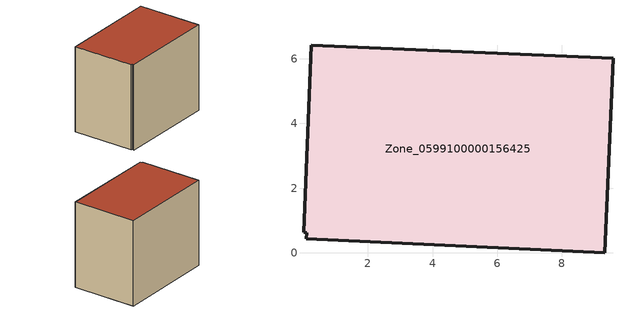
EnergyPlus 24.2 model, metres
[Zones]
Zone_0599100000156425
 floor ground (C_G): 0.11,0.62 0.01,0.63 0.25,6.42 9.58,6.01 9.32,0 0.1,0.43 z1.26
 wall outside (C_F): 9.32,0 9.58,6.01 0.25,6.42 0.01,0.63 0.11,0.62 0.1,0.43 9.32,0 z1.26:9.26
 roof outside (C_R): 0.11,0.62 0.1,0.43 9.32,0 9.58,6.01 0.25,6.42 0.01,0.63 z9.26
[BUILDING]
Pand.0599100000156425: North Axis=0; Terrain=City; Loads Convergence Tolerance Value=0.04; Temperature Convergence Tolerance Value=0.4; Solar Distribution=FullExterior; Maximum Number of Warmup Days=25; Minimum Number of Warmup Days=1
[Site:Location]
Rotterdam.The.Hague.AP_ZH_NLD Design_Conditions: Latitude=51.96; Longitude=4.45; Time Zone=1; Elevation=-4.5
[SITE:GROUNDTEMPERATURE:BUILDINGSURFACE]
18, 18, 18, 18, 18, 18, 18, 18, 18, 18, 18, 18
[MATERIAL] Thermal Absorptance=0.9; Solar Absorptance=0.7; Visible Absorptance=0.7
Name | Roughness | Thickness | Conductivity | Density | Specific Heat
G.TI.1965-1974 | MediumSmooth | 0.15 | 0.882353 | 540 | 1210
F.TI.1965-1974 | Rough | 0.3 | 0.697674 | 1920 | 840
R.TI.1965-1974 | MediumRough | 0.2 | 0.232558 | 1500 | 1000
[CONSTRUCTION]
C_G: G.TI.1965-1974
C_F: F.TI.1965-1974
C_R: R.TI.1965-1974
[ZONE]
Zone_0599100000156425: Type=1; Multiplier=1; Ceiling Height=Autocalculate; Volume=Autocalculate; Floor Area=autocalculate; Part of Total Floor Area=Yes
[ZONEINFILTRATION:DESIGNFLOWRATE]
Infil_Zone_0599100000156425: Zone or ZoneList or Space or SpaceList=Zone_0599100000156425; Schedule=AlwaysOn; Design Flow Rate Calculation Method=Flow/Area; Flow Rate per Floor Area=0.003; Constant Term Coefficient=1; Temperature Term Coefficient=0; Velocity Term Coefficient=0; Velocity Squared Term Coefficient=0
[HVACTEMPLATE:ZONE:IDEALLOADSAIRSYSTEM]
Zone_0599100000156425: Maximum Heating Supply Air Temperature=50; Minimum Cooling Supply Air Temperature=13; Maximum Heating Supply Air Humidity Ratio=0.0156; Minimum Cooling Supply Air Humidity Ratio=0.0077; Heating Limit=NoLimit; Cooling Limit=NoLimit; Dehumidification Control Type=ConstantSensibleHeatRatio; Cooling Sensible Heat Ratio=0.7; Dehumidification Setpoint=60; Humidification Control Type=None; Humidification Setpoint=30; Outdoor Air Method=None; Outdoor Air Flow Rate per Person=0.00944; Outdoor Air Flow Rate per Zone Floor Area=0; Outdoor Air Flow Rate per Zone=0; Demand Controlled Ventilation Type=None; Outdoor Air Economizer Type=NoEconomizer; Heat Recovery Type=None; Sensible Heat Recovery Effectiveness=0.7; Latent Heat Recovery Effectiveness=0.65
[ZONECONTROL:THERMOSTAT]
ThermostatControl_Zone_0599100000156425: Zone or ZoneList=Zone_0599100000156425; Control Type Schedule=DualSetpointControlType; Control 1=Thermostat_Zone_0599100000156425; Temperature Difference Between Cutout And Setpoint=0
[THERMOSTATSETPOINT:DUALSETPOINT]
Thermostat_Zone_0599100000156425: Heating Setpoint Temperature Schedule=HeatingSetpoint_Zone_0599100000156425; Cooling Setpoint Temperature Schedule=CoolingSetpoint_Zone_0599100000156425
[SCHEDULE:COMPACT]
HeatingSetpoint_Zone_0599100000156425: Through: 12/31, For: AllDays, Until: 24:00, 21
CoolingSetpoint_Zone_0599100000156425: Through: 12/31, For: AllDays, Until: 24:00, 24
DualSetpointControlType: Through: 12/31, For: AllDays, Until: 24:00, 4
AlwaysOn: Through: 12/31, For: AllDays, Until: 24:00, 1
